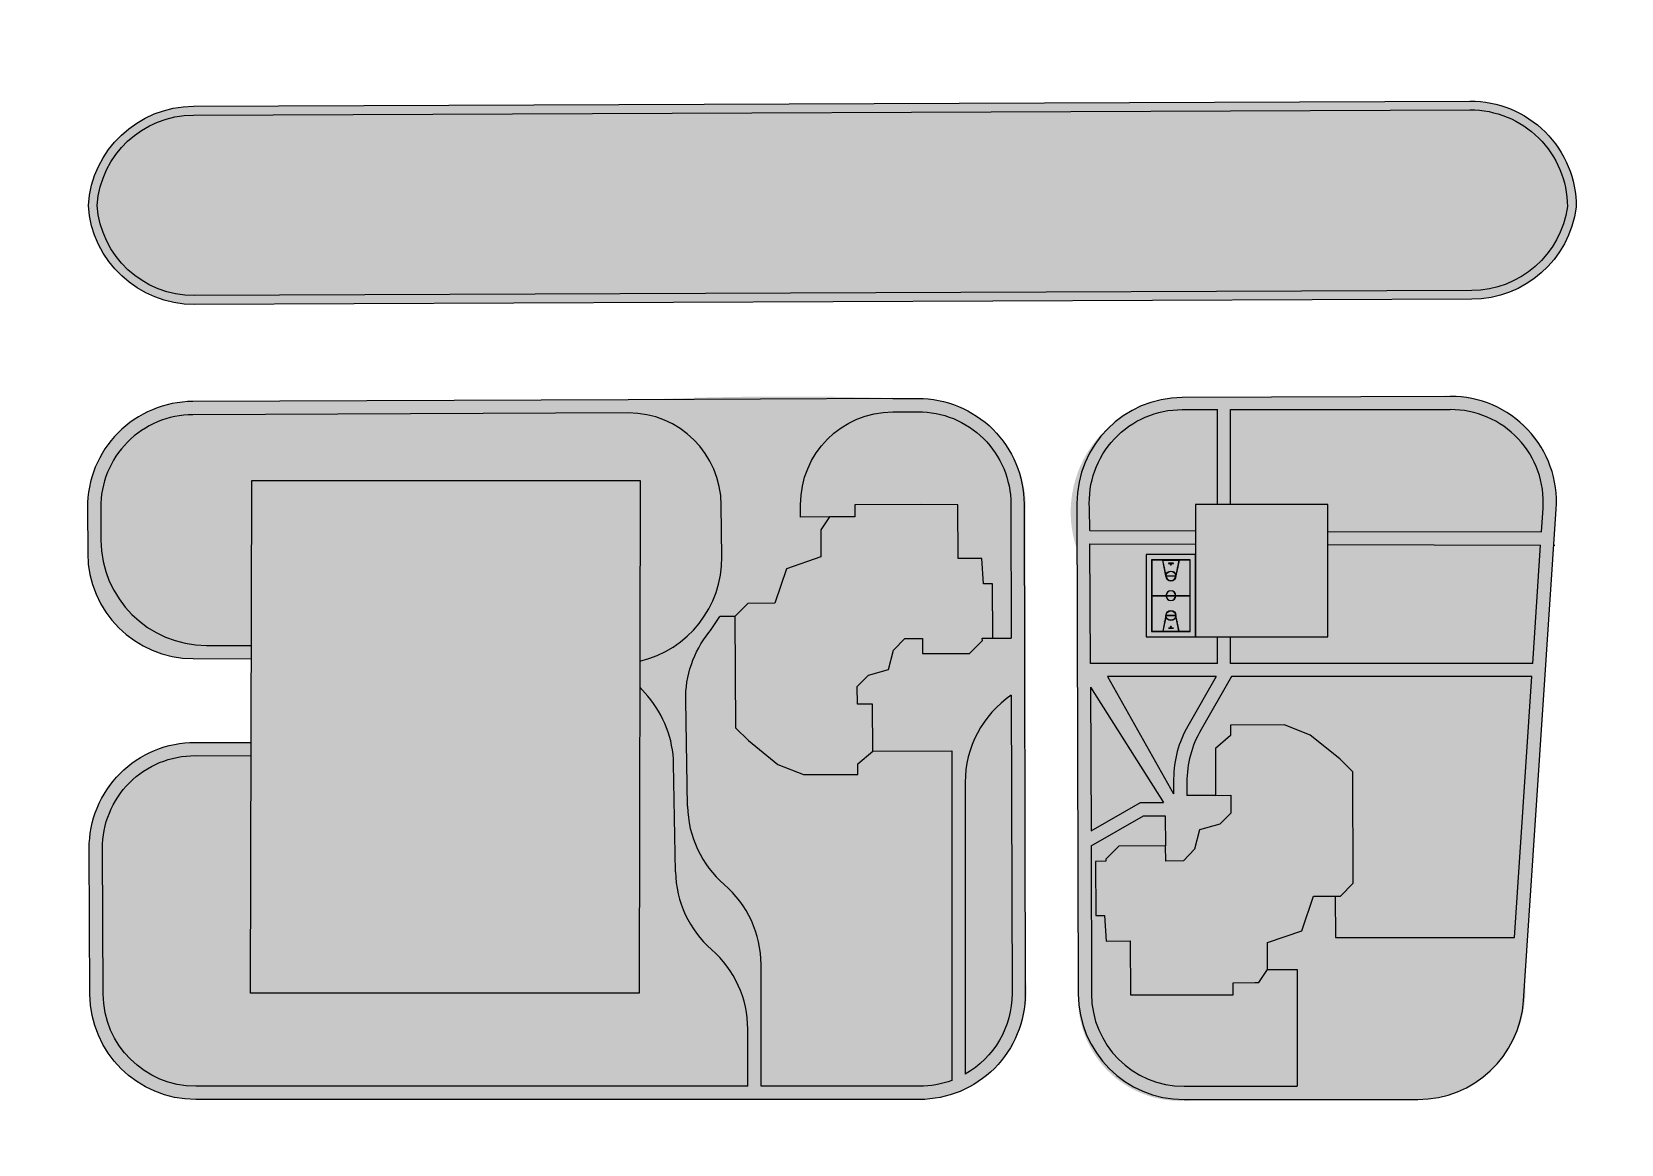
# Model space of a CAD drawing. Header units: inches. Extents: x -634 to 3638, y -6930911 to 5552.
# Drawn here: x 2790.9 to 2971.1, y 2344.9 to 2471.1 of the extents above; entities that cross this region are included whole.
import ezdxf

# ---------------------------------------------------------------- set-up
doc = ezdxf.new("R2010")
doc.units = ezdxf.units.IN
doc.header["$MEASUREMENT"] = 0
doc.layers.add('ELEV', color=134, linetype='Continuous', lineweight=18)
doc.layers.add('SPORT', color=7, linetype='Continuous')
doc.layers.add('зеленая зона', color=100, linetype='Continuous')
for name, color, linetype, true_color in [('дет.площадки', 7, 'Continuous', 0xf5eb38), ('дорога', 7, 'Continuous', 0x737373), ('жил.зона', 7, 'Continuous', 0xee6868), ('парковка', 7, 'Continuous', 0x000000)]:
    doc.layers.add(name, color=color, linetype=linetype, true_color=true_color)

# ---------------------------------------------------------------- blocks, each defined once
blk = doc.blocks.new('A$C6FDB6B95')
at = {"layer": 'SPORT'}
for p, q in [((-2148, 1133), (1300, 1133)), ((-2148, -936), (-2148, 1133)), ((-1918, 904), (1070, 904)), ((-1918, -706), (-1918, 904)), ((-427, -706), (-427, 904)), ((-421, -706), (-421, 904)), ((1070, 904), (1070, -706)), ((1300, 1133), (1300, -936)), ((-1920, 438), (-1256, 300)), ((-1918, -246), (-1918, 444)), ((-1918, -246), (-1918, 444)), ((-1918, 444), (-1255, 306)), ((-1721, 403), (-1720, 408)), ((-1716, 402), (-1721, 403)), ((-1720, 408), (-1715, 407)), ((-1715, 407), (-1716, 402)), ((-1620, 382), (-1619, 387)), ((-1615, 381), (-1620, 382)), ((-1619, 387), (-1613, 386)), ((-1613, 386), (-1615, 381)), ((-1519, 361), (-1518, 366)), ((-1513, 360), (-1519, 361)), ((-1518, 366), (-1512, 365)), ((-1512, 365), (-1513, 360)), ((-1277, 305), (-1276, 299)), ((-1258, -102), (-1258, 300)), ((-1252, 300), (-1252, -102)), ((-427, -418), (-427, 616)), ((-421, -418), (-421, 616)), ((1070, 444), (406, 306)), ((1071, 438), (407, 300)), ((409, -102), (409, 300)), ((429, 305), (428, 299)), ((1070, -246), (1070, 444)), ((1070, -246), (1070, 444)), ((-1256, -102), (-1920, -240)), ((-1255, -108), (-1918, -246)), ((-1277, -107), (-1276, -101)), ((406, -108), (1070, -246)), ((407, -102), (1071, -240)), ((429, -107), (428, -101)), ((1300, -936), (-2148, -936)), ((1070, -706), (-1918, -706))]:
    blk.add_line(p, q, dxfattribs=at)
for points in [[(1300, -936), (-2148, -936), (-2148, 1133), (1300, 1133)], [(1076, -711), (-1924, -711), (-1924, 909), (1076, 909)], [(-1781, 202), (-1784, 202), (-1784, -4), (-1781, -4)], [(671, 361), (669, 366), (664, 365), (665, 360)], [(772, 382), (771, 387), (765, 386), (766, 381)], [(873, 403), (872, 408), (866, 407), (868, 402)], [(932, 202), (936, 202), (936, -4), (932, -4)], [(-1721, -205), (-1720, -211), (-1715, -209), (-1716, -204)], [(-1620, -184), (-1619, -190), (-1613, -188), (-1615, -183)], [(-1519, -163), (-1518, -168), (-1512, -167), (-1513, -162)], [(671, -163), (669, -168), (664, -167), (665, -162)], [(772, -184), (771, -190), (765, -188), (766, -183)], [(873, -205), (872, -211), (866, -209), (868, -204)]]:
    blk.add_lwpolyline(points, close=True, dxfattribs=at)
blk.add_lwpolyline([(403, -102, -0.985815), (403, 300)], format="xyb", close=True, dxfattribs=at)
for centre, radius in [((-1741, 99), 25.9), ((-424, 99), 207), ((-424, 99), 201), ((892, 99), 25.9)]:
    blk.add_circle(centre, radius, dxfattribs=at)
for centre, radius, start, end in [((-1255, 99), 207, 96.21469, 263.78531), ((-1255, 99), 201, 96.21469, 263.78531), ((-1255, 99), 207, 270, 90), ((-1255, 99), 201, 270.81854, 89.18146), ((406, 99), 207, 90, 270), ((406, 99), 201, 276.21469, 83.78531), ((406, 99), 207, 276.21469, 83.78531)]:
    blk.add_arc(centre, radius, start, end, dxfattribs=at)

msp = doc.modelspace()

# ---------------------------------------------------------------- hatches: boundary and pattern name
at = {"layer": 'ELEV', "linetype": 'Continuous'}
h = msp.add_hatch(dxfattribs=at)
h.set_pattern_fill('ANSI31', color=256, scale=0.01044, style=0)
h.set_pattern_definition([(45, (1262.311104, 3366.587935), (-0.02343928418428, 0.02343928418428), [])])
edge = h.paths.add_edge_path()
edge.add_ellipse((1445.78234, 3471.96182), major_axis=(0, 6932302.83262), ratio=0.00000001506, start_angle=89.999976115149, end_angle=270.000023884851)
edge.add_line((1445.67794, 3474.85168), (1445.67794, 3528.48347))
edge.add_line((1445.67794, 3528.48347), (1445.88675, 3528.48347))
edge.add_line((1445.88675, 3528.48347), (1445.88675, 3474.85168))
at = {"layer": 'дорога', "true_color": 0x939598}
h = msp.add_hatch(color=252, dxfattribs=at)
h.dxf.hatch_style = 1
edge = h.paths.add_edge_path()
edge.add_line((2953.98649, 2463.24772), (2809.22416, 2462.65813))
edge.add_arc((2809.27304, 2450.65823), 12, 90.2333558, 176.3800038)
edge.add_arc((2809.27304, 2452.17356), 12, 183.6199962, 270.2333558)
edge.add_line((2809.32191, 2440.17366), (2954.18522, 2440.76366))
edge.add_arc((2954.13635, 2452.76356), 12, 270.2333558, 352.5592684)
edge.add_arc((2954.03536, 2451.24782), 12, 359.8173056, 450.2333558)
at = {"layer": 'дорога', "true_color": 0x58ba48}
h = msp.add_hatch(color=85, dxfattribs=at)
h.dxf.hatch_style = 1
h.paths.add_polyline_path([(2953.99056, 2462.24773), (2809.22824, 2461.65813, 0.392988667), (2798.29916, 2451.41589, 0.39534147), (2809.31784, 2441.17365), (2954.18115, 2441.76366, 0.373862289), (2965.03532, 2451.27618, 0.414651393)])
at = {"layer": 'дорога', "true_color": 0x939598}
h = msp.add_hatch(color=252, dxfattribs=at)
h.dxf.hatch_style = 1
h.paths.add_polyline_path([(2798.71236, 2413.4439), (2798.69345, 2417.11892, -0.414527709), (2809.15054, 2427.67286), (2858.53456, 2427.87399, -0.414193908), (2869.07723, 2417.41755), (2869.13765, 2411.54295, -0.352087831), (2859.83831, 2399.72724), (2859.832, 2396.78363), (2860.74284, 2395.7317, -0.175776401), (2863.66915, 2388.08834), (2863.88534, 2375.83653, 0.211723753), (2867.98364, 2367.01536, -0.216336583), (2872.08382, 2357.98249), (2872.08382, 2351.50731), (2809.47715, 2351.50731, -0.412707349), (2798.97729, 2361.95329), (2798.89239, 2378.45437, -0.416350416), (2809.41477, 2389.00837), (2815.75568, 2388.99477), (2815.75889, 2390.49477), (2809.41799, 2390.50837, 0.416350416), (2797.39241, 2378.44665), (2797.47731, 2361.94557, 0.412707349), (2809.47715, 2350.00731), (2891.55639, 2350.00731, 0.41494284), (2903.55635, 2362.03718), (2903.41819, 2417.5377, 0.414677452), (2891.36936, 2429.50773), (2888.52001, 2429.49613), (2858.52845, 2429.37398), (2809.14443, 2429.17284, 0.414527709), (2797.19347, 2417.1112), (2797.22004, 2411.9471, 0.412079933), (2809.19414, 2400.00887), (2815.77927, 2399.99474), (2815.78249, 2401.49474), (2810.68646, 2401.50567, -0.412079933)])
h.paths.add_polyline_path([(2867.67495, 2402.97983, 0.040712871), (2868.90329, 2404.79878), (2870.62949, 2404.79878), (2872.08508, 2406.27099), (2875.14627, 2406.28612), (2876.46496, 2410.19694), (2880.36126, 2411.55191), (2880.35055, 2414.61638), (2881.34589, 2416.08417), (2878.07396, 2416.05052), (2878.06895, 2417.45887, -0.414062663), (2888.52612, 2427.99614), (2891.37546, 2428.00775, -0.414677452), (2901.9182, 2417.53397), (2901.95603, 2402.3352), (2899.85992, 2402.3352), (2898.68398, 2402.32961), (2898.68524, 2402.07376), (2897.22964, 2400.60385), (2891.90821, 2400.57756), (2891.89972, 2402.29609), (2889.88547, 2402.28613), (2888.62658, 2400.95653), (2888.04968, 2398.75959), (2885.76351, 2398.12926), (2884.50516, 2396.85937), (2884.51891, 2394.84198), (2886.23759, 2394.85047), (2886.26389, 2389.52919), (2895.23816, 2389.54278), (2895.23816, 2352.17397, -0.08980534), (2891.55639, 2351.50731), (2873.58382, 2351.50731), (2873.58382, 2365.30306, 0.218228211), (2869.41817, 2374.39277, -0.213611797), (2865.25439, 2383.27078), (2865.04274, 2395.26616, -0.175000479)], flags=16)
h.paths.add_polyline_path([(2901.97211, 2395.87539), (2902.05635, 2362.03345, -0.270623949), (2896.73816, 2352.875), (2896.73816, 2385.96476, -0.247837964)], flags=16)
at = {"layer": 'дорога', "true_color": 0xcd6928, "transparency": 33554610}
h = msp.add_hatch(color=32, dxfattribs=at)
h.dxf.hatch_style = 1
edge = h.paths.add_edge_path()
edge.add_arc((2891.39691, 2362.31153), 12.31316, 272.1834094, 369.2267853)
edge.add_line((2903.55075, 2364.28585), (2903.61112, 2416.70206))
edge.add_arc((2891.27472, 2417.16508), 12.34508, 357.8504994, 448.7265398)
edge.add_line((2891.54908, 2429.50712), (2889.94468, 2429.50193))
edge.add_arc((2876.66162, 2052.1136), 377.62202, 87.9841735, 92.482538)
edge.add_line((2860.30496, 2429.38121), (2859.78329, 2374.07383))
edge.add_arc((3546.96895, 2366.58464), 687.22646, 179.37559514, 181.38222752)
edge.add_line((2859.94245, 2350.00731), (2891.86602, 2350.00731))
h = msp.add_hatch(color=32, dxfattribs=at)
h.dxf.hatch_style = 1
edge = h.paths.add_edge_path()
edge.add_arc((2947.96634, 2362.3218), 12.30818, 265.2073631, 365.5578)
edge.add_line((2960.21666, 2363.51385), (2963.73292, 2416.29041))
edge.add_arc((2951.83585, 2417.84078), 11.99766, 352.5753255, 457.0519526)
edge.add_line((2950.36291, 2429.74767), (2922.93878, 2429.5633))
edge.add_arc((2921.69456, 2416.63359), 12.98943, 84.5033984, 199.2458129)
edge.add_line((2909.43107, 2412.35199), (2909.55649, 2361.97743))
edge.add_arc((2921.11351, 2361.4181), 11.57055, 177.2291992, 277.9216105)
edge.add_line((2922.70814, 2349.95797), (2946.938, 2350.05665))
at = {"layer": 'дорога', "true_color": 0x939598}
h = msp.add_hatch(color=252, dxfattribs=at)
h.dxf.hatch_style = 1
h.paths.add_polyline_path([(2960.06314, 2361.20958), (2963.77727, 2416.95604, 0.435187964), (2951.74922, 2429.75365), (2921.36625, 2429.62266, 0.413680182), (2909.41802, 2417.5929), (2909.55649, 2361.97743, 0.413484515), (2921.55645, 2350.00731), (2948.08969, 2350.00731, 0.394859818)])
h.paths.add_polyline_path([(2938.73178, 2368.38501), (2938.70861, 2373.07387), (2936.23112, 2373.06162), (2934.91242, 2369.1508), (2931.01612, 2367.79583), (2931.02683, 2364.73136), (2934.40715, 2364.73136), (2934.40715, 2351.50731), (2921.55645, 2351.50731, -0.413484515), (2911.05649, 2361.98117), (2911.0147, 2378.76304), (2916.94763, 2382.18842), (2919.41567, 2382.18842), (2919.46917, 2378.77018), (2919.47766, 2377.05165), (2921.49191, 2377.06161), (2922.7508, 2378.39121), (2923.32771, 2380.58815), (2925.61387, 2381.21848), (2926.87222, 2382.48837), (2926.85847, 2384.50576), (2925.13979, 2384.49727), (2921.8801, 2384.49727), (2921.8801, 2385.96291, -0.131652498), (2923.48779, 2391.96291), (2926.95296, 2397.96476), (2961.00864, 2397.96476), (2959.03847, 2368.39381)], flags=16)
h.paths.add_polyline_path([(2926.84164, 2399.46476), (2926.84164, 2402.48927), (2925.34164, 2402.48927), (2925.34164, 2399.46476), (2910.96316, 2399.46476), (2910.86869, 2413.02401), (2922.86179, 2412.98849), (2922.86179, 2414.4885), (2910.85824, 2414.52405), (2910.8406, 2417.05576, -0.432626528), (2921.27461, 2428.25369), (2925.34164, 2428.25369), (2925.34164, 2417.48927), (2926.84164, 2417.48927), (2926.84164, 2428.25369), (2951.76105, 2428.25369, -0.435046223), (2962.28058, 2417.05576), (2962.1018, 2414.37228), (2937.86179, 2414.44407), (2937.86179, 2412.94407), (2962.00188, 2412.87257), (2961.10858, 2399.46476)], flags=16)
h.paths.add_polyline_path([(2920.3801, 2384.67941), (2912.88716, 2397.96476), (2925.22091, 2397.96476), (2921.98779, 2392.36484, 0.131652498), (2920.3801, 2386.36484)], flags=16)
h.paths.add_polyline_path([(2919.23406, 2383.68842), (2916.62032, 2383.68842), (2911.01041, 2380.48756), (2910.96986, 2396.7738)], flags=16)
h.paths.add_polyline_path([(2922.86179, 2402.48927), (2917.27559, 2402.48927), (2917.27559, 2411.79962), (2922.86179, 2411.79962)], flags=0)
h.paths.add_polyline_path([(2922.25662, 2403.09445), (2917.88076, 2403.09445), (2917.88076, 2411.19445), (2922.25662, 2411.19445)], flags=0)
h.paths.add_polyline_path([(2920.98388, 2403.10996), (2920.98453, 2403.10681), (2920.99972, 2403.10996)], flags=0)
h.paths.add_polyline_path([(2922.2411, 2407.13669), (2920.62726, 2407.13669, -0.986206236), (2919.51012, 2407.13669), (2918.67195, 2407.13669), (2917.89628, 2407.13669), (2917.89628, 2407.1522), (2917.89628, 2411.17893), (2920.98388, 2411.17893), (2920.98453, 2411.18209), (2920.99972, 2411.17893), (2922.2411, 2411.17893)], flags=0)
h.paths.add_polyline_path([(2920.62403, 2404.84173), (2920.6086, 2404.84341, -0.897017361), (2919.52878, 2404.84341), (2919.51335, 2404.84173, 0.897017361)], flags=0)
h.paths.add_polyline_path([(2919.13766, 2403.10996), (2919.24815, 2403.64171), (2919.23296, 2403.64487), (2919.23611, 2403.66006), (2919.29293, 2403.91768), (2919.28978, 2403.91833), (2919.29294, 2403.93353), (2919.35064, 2404.19096), (2919.34661, 2404.1918), (2919.34976, 2404.207), (2919.51007, 2404.9022, -1.006968894), (2920.62726, 2404.89445), (2919.52431, 2404.89445), (2919.1535, 2403.10996)], flags=0)
h.paths.add_polyline_path([(2920.90442, 2403.64487), (2920.88923, 2403.64171), (2920.88607, 2403.6569), (2920.90127, 2403.66006)], flags=0)
h.paths.add_polyline_path([(2920.348, 2403.47307), (2919.78938, 2403.47307), (2919.78938, 2403.48238), (2920.06869, 2403.51962, -0.414213562), (2919.99886, 2403.58945, -1), (2920.13852, 2403.58945, -0.414213562), (2920.06869, 2403.51962), (2920.29214, 2403.48238), (2920.348, 2403.48238)], flags=0)
h.paths.add_polyline_path([(2920.8476, 2403.91833), (2920.83241, 2403.91518), (2920.82925, 2403.93037), (2920.84444, 2403.93353)], flags=0)
h.paths.add_polyline_path([(2920.79077, 2404.1918), (2920.77558, 2404.18865), (2920.77242, 2404.20384), (2920.78762, 2404.207)], flags=0)
h.paths.add_polyline_path([(2920.61174, 2404.90996), (2919.52564, 2404.90996, -0.985814884)], flags=0)
h.paths.add_polyline_path([(2919.52564, 2407.15221), (2920.61174, 2407.15221, 0.985811187)], flags=0)
h.paths.add_polyline_path([(2920.62726, 2409.37893), (2920.61174, 2409.37893, -0.99433131), (2919.52559, 2409.38827), (2919.51335, 2409.44716, 1.048443141)], flags=0)
h.paths.add_polyline_path([(2919.50846, 2409.39445), (2919.51007, 2409.38669, -0.993079335), (2920.62726, 2409.39445)], flags=0)
h.paths.add_polyline_path([(2920.78762, 2410.0819), (2920.77242, 2410.08505), (2920.77558, 2410.10025), (2920.79077, 2410.09709)], flags=0)
h.paths.add_polyline_path([(2920.84444, 2410.35537), (2920.82925, 2410.35852), (2920.83241, 2410.37371), (2920.8476, 2410.37056)], flags=0)
h.paths.add_polyline_path([(2920.90127, 2410.62883), (2920.88607, 2410.63199), (2920.88923, 2410.64718), (2920.90442, 2410.64403)], flags=0)
h.paths.add_polyline_path([(2919.36495, 2410.08505), (2919.34976, 2410.0819), (2919.34661, 2410.09709), (2919.3618, 2410.10025)], flags=0)
h.paths.add_polyline_path([(2919.99886, 2410.69945, -0.414213562), (2920.06869, 2410.76927), (2919.84524, 2410.80651), (2919.78938, 2410.80651), (2919.78938, 2410.81583), (2920.348, 2410.81583), (2920.348, 2410.80651), (2920.06869, 2410.76927, -0.414213562), (2920.13852, 2410.69945, -1)], flags=0)
h.paths.add_polyline_path([(2919.30813, 2410.35852), (2919.29294, 2410.35537), (2919.28978, 2410.37056), (2919.30497, 2410.37371)], flags=0)
h.paths.add_polyline_path([(2919.25131, 2410.63199), (2919.23611, 2410.62883), (2919.23296, 2410.64403), (2919.24815, 2410.64718)], flags=0)
at = {"layer": 'дорога', "true_color": 0x58ba48}
h = msp.add_hatch(color=85, dxfattribs=at)
h.dxf.hatch_style = 1
h.paths.add_polyline_path([(2925.34164, 2428.25369), (2921.36014, 2428.25369, 0.435046223), (2910.8406, 2417.05576), (2910.85824, 2414.52405), (2922.86179, 2414.4885), (2922.86179, 2417.48927), (2925.34164, 2417.48927)])
h = msp.add_hatch(color=85, dxfattribs=at)
h.dxf.hatch_style = 1
h.paths.add_polyline_path([(2951.76105, 2428.25369), (2926.84164, 2428.25369), (2926.84164, 2417.48927), (2937.86179, 2417.48927), (2937.86179, 2414.44407), (2962.1018, 2414.37228), (2962.28058, 2417.05576, 0.435046223)])
h = msp.add_hatch(color=85, dxfattribs=at)
h.dxf.hatch_style = 1
h.paths.add_polyline_path([(2858.53456, 2427.87399), (2809.15054, 2427.67286, 0.414527709), (2798.69345, 2417.11892), (2798.71236, 2413.4439, 0.412079933), (2810.68646, 2401.50567), (2815.78249, 2401.49474), (2815.82259, 2420.19424), (2859.88221, 2420.19424), (2859.83831, 2399.72724, 0.352087831), (2869.13765, 2411.54295), (2869.07723, 2417.41755, 0.414193908)])
h = msp.add_hatch(color=85, dxfattribs=at)
h.dxf.hatch_style = 1
h.paths.add_polyline_path([(2891.37546, 2428.00775), (2888.52612, 2427.99614, 0.414062663), (2878.06895, 2417.45887), (2878.07396, 2416.05052), (2881.34589, 2416.08417), (2881.80615, 2416.08644), (2884.23296, 2416.09843), (2884.22773, 2417.45434), (2891.825, 2417.4888), (2895.89665, 2417.45434), (2895.92597, 2411.36228), (2898.6397, 2411.37016), (2898.83232, 2408.47639), (2899.82955, 2408.48084), (2899.85992, 2402.3352), (2901.95603, 2402.3352), (2901.9182, 2417.53397, 0.414677452)])
at = {"layer": 'дорога', "true_color": 0x636466}
h = msp.add_hatch(color=251, dxfattribs=at)
h.dxf.hatch_style = 1
h.paths.add_polyline_path([(2859.88221, 2420.19424), (2815.82259, 2420.19424), (2815.69795, 2362.08283), (2859.75757, 2362.08283)], flags=17)
at = {"layer": 'дорога', "true_color": 0xcd6928}
h = msp.add_hatch(color=32, dxfattribs=at)
h.dxf.hatch_style = 1
h.paths.add_polyline_path([(2899.82955, 2408.48084), (2898.83232, 2408.47639), (2898.6397, 2411.37016), (2895.92597, 2411.36228), (2895.89665, 2417.45434), (2891.825, 2417.4888), (2884.22773, 2417.45434), (2884.23296, 2416.09843), (2881.80615, 2416.08644), (2881.34589, 2416.08417), (2880.35055, 2414.61638), (2880.36126, 2411.55191), (2876.46496, 2410.19694), (2875.14627, 2406.28612), (2872.08508, 2406.27099), (2870.62949, 2404.79878), (2870.69191, 2392.16586), (2872.16197, 2390.71026), (2875.50674, 2388.01216), (2878.40719, 2386.85139), (2884.55825, 2386.88178), (2884.55244, 2388.05772), (2886.26389, 2389.52919), (2886.23759, 2394.85047), (2884.51891, 2394.84198), (2884.50516, 2396.85937), (2885.76351, 2398.12926), (2888.04968, 2398.75959), (2888.62658, 2400.95653), (2889.88547, 2402.28613), (2891.89972, 2402.29609), (2891.90821, 2400.57756), (2897.22964, 2400.60385), (2898.68524, 2402.07376), (2898.68398, 2402.32961), (2899.85992, 2402.3352)])
at = {"layer": 'дорога', "true_color": 0xf4ee51}
h = msp.add_hatch(color=41, dxfattribs=at)
h.dxf.hatch_style = 1
h.paths.add_polyline_path([(2937.86179, 2417.48927), (2922.86179, 2417.48927), (2922.86179, 2402.48927), (2937.86179, 2402.48927)])
at = {"layer": 'дорога', "true_color": 0x58ba48}
h = msp.add_hatch(color=85, dxfattribs=at)
h.dxf.hatch_style = 1
h.paths.add_polyline_path([(2917.27559, 2411.79962), (2922.86179, 2411.79962), (2922.86179, 2412.98849), (2910.86869, 2413.02401), (2910.96316, 2399.46476), (2925.34164, 2399.46476), (2925.34164, 2402.48927), (2922.86179, 2402.48927), (2917.27559, 2402.48927)])
h = msp.add_hatch(color=85, dxfattribs=at)
h.dxf.hatch_style = 1
h.paths.add_polyline_path([(2962.00188, 2412.87257), (2937.86179, 2412.94407), (2937.86179, 2402.48927), (2926.84164, 2402.48927), (2926.84164, 2399.46476), (2961.10858, 2399.46476)])
h = msp.add_hatch(color=85, dxfattribs=at)
h.dxf.hatch_style = 1
h.paths.add_polyline_path([(2895.23816, 2389.54278), (2886.26389, 2389.52919), (2884.55244, 2388.05772), (2884.55825, 2386.88178), (2878.40719, 2386.85139), (2875.50674, 2388.01216), (2872.16197, 2390.71026), (2870.69191, 2392.16586), (2870.62949, 2404.79878), (2868.90329, 2404.79878, -0.040712871), (2867.67495, 2402.97983, 0.175000479), (2865.04274, 2395.26616), (2865.25439, 2383.27078, 0.213611797), (2869.41817, 2374.39277, -0.218228211), (2873.58382, 2365.30306), (2873.58382, 2351.50731), (2891.55639, 2351.50731, 0.08980534), (2895.23816, 2352.17397)])
h = msp.add_hatch(color=85, dxfattribs=at)
h.dxf.hatch_style = 1
h.paths.add_polyline_path([(2925.22091, 2397.96476), (2912.88716, 2397.96476), (2920.3801, 2384.67941), (2920.3801, 2386.36484, -0.131652498), (2921.98779, 2392.36484)])
h = msp.add_hatch(color=85, dxfattribs=at)
h.dxf.hatch_style = 1
h.paths.add_polyline_path([(2961.00864, 2397.96476), (2926.95296, 2397.96476), (2923.48779, 2391.96291, 0.131652498), (2921.8801, 2385.96291), (2921.8801, 2384.49727), (2925.13979, 2384.49727), (2925.11349, 2389.81855), (2926.82494, 2391.29002), (2926.81913, 2392.46596), (2932.9702, 2392.49635), (2935.87064, 2391.33558), (2939.21541, 2388.63748), (2940.68547, 2387.18188), (2940.74789, 2374.54896), (2939.2923, 2373.07675), (2938.70861, 2373.07387), (2938.73178, 2368.38501), (2959.03847, 2368.39381)])
h = msp.add_hatch(color=85, dxfattribs=at)
h.dxf.hatch_style = 1
h.paths.add_polyline_path([(2872.08382, 2357.98249, 0.216336583), (2867.98364, 2367.01536, -0.211723753), (2863.88534, 2375.83653), (2863.66915, 2388.08834, 0.175776401), (2860.74284, 2395.7317), (2859.832, 2396.78363), (2859.75757, 2362.08283), (2815.69795, 2362.08283), (2815.75568, 2388.99477), (2809.41477, 2389.00837, 0.416350416), (2798.89239, 2378.45437), (2798.97729, 2361.95329, 0.412707349), (2809.47715, 2351.50731), (2872.08382, 2351.50731)])
h = msp.add_hatch(color=85, dxfattribs=at)
h.dxf.hatch_style = 1
h.paths.add_polyline_path([(2901.97211, 2395.87539, 0.247837964), (2896.73816, 2385.96476), (2896.73816, 2352.875, 0.270623949), (2902.05635, 2362.03345)])
h = msp.add_hatch(color=85, dxfattribs=at)
h.dxf.hatch_style = 1
h.paths.add_polyline_path([(2910.96986, 2396.7738), (2911.01041, 2380.48756), (2916.62032, 2383.68842), (2919.23406, 2383.68842)])
at = {"layer": 'дорога', "true_color": 0xcd6928}
h = msp.add_hatch(color=32, dxfattribs=at)
h.dxf.hatch_style = 1
h.paths.add_polyline_path([(2940.68547, 2387.18188), (2939.21541, 2388.63748), (2935.87064, 2391.33558), (2932.9702, 2392.49635), (2926.81913, 2392.46596), (2926.82494, 2391.29002), (2925.11349, 2389.81855), (2925.13979, 2384.49727), (2926.85847, 2384.50576), (2926.87222, 2382.48837), (2925.61387, 2381.21848), (2923.32771, 2380.58815), (2922.7508, 2378.39121), (2921.49191, 2377.06161), (2919.47766, 2377.05165), (2919.46917, 2378.77018), (2914.14774, 2378.74389), (2912.69214, 2377.27398), (2912.6934, 2377.01813), (2911.51746, 2377.01254), (2911.54783, 2370.8669), (2912.54506, 2370.87135), (2912.73768, 2367.97758), (2915.45141, 2367.98546), (2915.48073, 2361.8934), (2919.55238, 2361.85894), (2927.14965, 2361.8934), (2927.14442, 2363.24931), (2929.57123, 2363.2613), (2930.03149, 2363.26357), (2931.02683, 2364.73136), (2931.01612, 2367.79583), (2934.91242, 2369.1508), (2936.23112, 2373.06162), (2939.2923, 2373.07675), (2940.74789, 2374.54896)])
at = {"layer": 'дорога', "true_color": 0x58ba48}
h = msp.add_hatch(color=85, dxfattribs=at)
h.dxf.hatch_style = 1
h.paths.add_polyline_path([(2934.40715, 2364.73136), (2931.02683, 2364.73136), (2930.03149, 2363.26357), (2929.57123, 2363.2613), (2927.14442, 2363.24931), (2927.14965, 2361.8934), (2919.55238, 2361.85894), (2915.48073, 2361.8934), (2915.45141, 2367.98546), (2912.73768, 2367.97758), (2912.54506, 2370.87135), (2911.54783, 2370.8669), (2911.51746, 2377.01254), (2912.6934, 2377.01813), (2912.69214, 2377.27398), (2914.14774, 2378.74389), (2919.46917, 2378.77018), (2919.41567, 2382.18842), (2916.94763, 2382.18842), (2911.0147, 2378.76304), (2911.05649, 2361.98117, 0.413484515), (2921.55645, 2351.50731), (2934.40715, 2351.50731)])

# ---------------------------------------------------------------- linework, layer by layer
at = {"layer": 'дет.площадки'}
msp.add_lwpolyline([(2937.86179, 2417.48927), (2922.86179, 2417.48927), (2922.86179, 2402.48927), (2937.86179, 2402.48927)], close=True, dxfattribs=at)
at = {"layer": 'дорога'}
for p, q in [((2888.52001, 2429.49613), (2858.52845, 2429.37398)), ((2921.36014, 2428.25369), (2925.34164, 2428.25369)), ((2925.34164, 2417.48927), (2925.34164, 2428.25369)), ((2926.84164, 2428.25369), (2951.76105, 2428.25369)), ((2926.84164, 2417.48927), (2926.84164, 2428.25369)), ((2881.34589, 2416.08417), (2878.07396, 2416.05052)), ((2910.85824, 2414.52405), (2922.86179, 2414.4885)), ((2937.86179, 2414.44407), (2962.1018, 2414.37228)), ((2910.8538, 2413.02406), (2922.86179, 2412.98849)), ((2937.86179, 2412.94407), (2962.00188, 2412.87257)), ((2963.50491, 2412.86812), (2963.60038, 2412.86783)), ((2870.62949, 2404.79878), (2868.90329, 2404.79878)), ((2899.85992, 2402.3352), (2901.95603, 2402.3352)), ((2925.34164, 2399.46476), (2925.34164, 2402.48927)), ((2926.84164, 2399.46476), (2926.84164, 2402.48927)), ((2925.34164, 2399.46476), (2910.96316, 2399.46476)), ((2961.10858, 2399.46476), (2926.84164, 2399.46476)), ((2925.22091, 2397.96476), (2912.88716, 2397.96476)), ((2912.88716, 2397.96476), (2920.3801, 2384.67941)), ((2925.22091, 2397.96476), (2921.98779, 2392.36484)), ((2926.95296, 2397.96476), (2923.48779, 2391.96291)), ((2961.00864, 2397.96476), (2926.95296, 2397.96476)), ((2860.74284, 2395.7317), (2859.832, 2396.78363)), ((2910.96986, 2396.7738), (2919.23406, 2383.68842)), ((2886.26389, 2389.52919), (2895.23816, 2389.54278)), ((2895.23816, 2389.54278), (2895.23816, 2352.17397)), ((2863.88534, 2375.83653), (2863.66915, 2388.08834)), ((2896.73816, 2385.96476), (2896.73816, 2352.875)), ((2920.3801, 2386.36484), (2920.3801, 2384.67941)), ((2921.8801, 2385.96291), (2921.8801, 2384.49727)), ((2911.01041, 2380.48756), (2916.62032, 2383.68842)), ((2916.62032, 2383.68842), (2919.23406, 2383.68842)), ((2925.13979, 2384.49727), (2921.8801, 2384.49727)), ((2911.0147, 2378.76304), (2916.94763, 2382.18842)), ((2916.94763, 2382.18842), (2919.41567, 2382.18842)), ((2919.41567, 2382.18842), (2919.46917, 2378.77018)), ((2938.7086, 2373.07675), (2938.73178, 2368.38501)), ((2938.73178, 2368.38501), (2959.03847, 2368.39381)), ((2873.58382, 2351.50731), (2873.58382, 2365.30306)), ((2931.02683, 2364.73136), (2934.40715, 2364.73136)), ((2934.40715, 2364.73136), (2934.40715, 2351.50731)), ((2872.08382, 2351.50731), (2872.08382, 2357.98249))]:
    msp.add_line(p, q, dxfattribs=at)
msp.add_lwpolyline([(2797.29698, 2451.41589, -0.394649821), (2809.22416, 2462.65813), (2953.98649, 2463.24772, -0.416341993), (2966.0353, 2451.20956), (2966.0353, 2451.20956), (2966.0353, 2451.20956, -0.375506395), (2954.18522, 2440.76366), (2809.32191, 2440.17366, -0.397005299)], format="xyb", close=True, dxfattribs=at)
for points in [[(2858.52845, 2429.37398), (2809.14443, 2429.17284, 0.414527709), (2797.19347, 2417.1112), (2797.22004, 2411.9471, 0.412079933), (2809.19414, 2400.00887), (2815.77927, 2399.99474)], [(2888.52001, 2429.49613), (2891.36936, 2429.50773, -0.414677452), (2903.41819, 2417.5377), (2903.55635, 2362.03718, -0.41494284), (2891.55639, 2350.00731), (2809.47715, 2350.00731, -0.412707349), (2797.47731, 2361.94557), (2797.39241, 2378.44665, -0.416350416), (2809.41799, 2390.50837), (2815.75889, 2390.49477)], [(2921.36625, 2429.62266, 0.413680182), (2909.41802, 2417.5929), (2909.55649, 2361.97743, 0.413484515), (2921.55645, 2350.00731), (2948.08969, 2350.00731, 0.394859818), (2960.06314, 2361.20958), (2963.77727, 2416.95604, 0.435046223), (2951.75494, 2429.75367), (2921.36625, 2429.62266)], [(2910.85824, 2414.52405), (2910.8406, 2417.05576, -0.435046223), (2921.36014, 2428.25369)], [(2962.1018, 2414.37228), (2962.28058, 2417.05576, 0.435046223), (2951.76105, 2428.25369)], [(2962.1018, 2414.37228), (2962.28058, 2417.05576, 0.435046223), (2951.76105, 2428.25369)], [(2859.83831, 2399.72724, 0.352087831), (2869.13765, 2411.54295), (2869.07723, 2417.41755, 0.414193908), (2858.53456, 2427.87399), (2809.15054, 2427.67286, 0.414527709), (2798.69345, 2417.11892), (2798.71236, 2413.4439, 0.412079933), (2810.68646, 2401.50567), (2815.78249, 2401.49474)], [(2878.07396, 2416.05052), (2878.06895, 2417.45887, -0.414062663), (2888.52612, 2427.99614), (2891.37546, 2428.00775, -0.414677452), (2901.9182, 2417.53397), (2901.95603, 2402.3352)], [(2865.25439, 2383.27078), (2865.04274, 2395.26616, -0.175000479), (2867.67495, 2402.97983, 0.040712871), (2868.90329, 2404.79878, 0.040712871)], [(2901.97211, 2395.87539), (2902.05635, 2362.03345, -0.270623949), (2896.73816, 2352.875, -0.270623949)], [(2872.08382, 2351.50731), (2809.47715, 2351.50731, -0.412707349), (2798.97729, 2361.95329), (2798.89239, 2378.45437, -0.416350416), (2809.41477, 2389.00837), (2815.75568, 2388.99477)], [(2911.0147, 2378.76304), (2911.05649, 2361.98117, 0.413484515), (2921.55645, 2351.50731), (2934.40715, 2351.50731)], [(2895.23816, 2352.17397, -0.08980534), (2891.55639, 2351.50731), (2873.58382, 2351.50731)]]:
    msp.add_lwpolyline(points, format="xyb", dxfattribs=at)
for points in [[(2878.0739, 2416.068), (2878.0739, 2416.06592)], [(2910.96316, 2399.46476), (2910.86869, 2413.02401)], [(2961.10858, 2399.46476), (2962.00188, 2412.87257)], [(2961.10858, 2399.46476), (2962.00188, 2412.87257)], [(2959.03847, 2368.39381), (2961.00864, 2397.96476)], [(2959.03847, 2368.39381), (2961.00864, 2397.96476)], [(2910.96986, 2396.7738), (2911.01041, 2380.48756)], [(2921.55645, 2351.50731), (2934.40715, 2351.50731)]]:
    msp.add_lwpolyline(points, dxfattribs=at)
for centre, start, end in [((2851.67102, 2387.87663), 1.0108742, 40.8884841), ((2908.73816, 2385.96476), 124.3216178, 180), ((2932.3801, 2386.36484), 150, 180), ((2933.8801, 2385.96291), 150, 180), ((2877.25253, 2383.48249), 181.0108742, 229.2422125), ((2875.88347, 2376.04823), 181.0108742, 228.8282282), ((2861.58382, 2365.30306), 0, 49.2422125), ((2860.08382, 2357.98249), 0, 48.8282282)]:
    msp.add_arc(centre, 12, start, end, dxfattribs=at)
at = {"layer": 'жил.зона', "ltscale": 100}
for points in [[(2875.14627, 2406.28612), (2872.08508, 2406.27099), (2870.62949, 2404.79878), (2870.69191, 2392.16586), (2872.16197, 2390.71026), (2875.50674, 2388.01216), (2878.40719, 2386.85139), (2884.55825, 2386.88178), (2884.55244, 2388.05772), (2886.26389, 2389.52919), (2886.23759, 2394.85047), (2884.51891, 2394.84198), (2884.50516, 2396.85937), (2885.76351, 2398.12926), (2888.04968, 2398.75959), (2888.62658, 2400.95653), (2889.88547, 2402.28613), (2891.89972, 2402.29609), (2891.90821, 2400.57756), (2897.22964, 2400.60385), (2898.68524, 2402.07376), (2898.68398, 2402.32961), (2899.85992, 2402.3352), (2899.82955, 2408.48084), (2898.83232, 2408.47639), (2898.6397, 2411.37016), (2895.92597, 2411.36228), (2895.89665, 2417.45434), (2891.825, 2417.4888), (2884.22773, 2417.45434), (2884.23296, 2416.09843), (2881.80615, 2416.08644), (2881.34589, 2416.08417), (2880.35055, 2414.61638), (2880.36126, 2411.55191), (2876.46496, 2410.19694), (2875.14627, 2406.28612)], [(2936.23112, 2373.06162), (2939.2923, 2373.07675), (2940.74789, 2374.54896), (2940.68547, 2387.18188), (2939.21541, 2388.63748), (2935.87064, 2391.33558), (2932.9702, 2392.49635), (2926.81913, 2392.46596), (2926.82494, 2391.29002), (2925.11349, 2389.81855), (2925.13979, 2384.49727), (2926.85847, 2384.50576), (2926.87222, 2382.48837), (2925.61387, 2381.21848), (2923.32771, 2380.58815), (2922.7508, 2378.39121), (2921.49191, 2377.06161), (2919.47766, 2377.05165), (2919.46917, 2378.77018), (2914.14774, 2378.74389), (2912.69214, 2377.27398), (2912.6934, 2377.01813), (2911.51746, 2377.01254), (2911.54783, 2370.8669), (2912.54506, 2370.87135), (2912.73768, 2367.97758), (2915.45141, 2367.98546), (2915.48073, 2361.8934), (2919.55238, 2361.85894), (2927.14965, 2361.8934), (2927.14442, 2363.24931), (2929.57123, 2363.2613), (2930.03149, 2363.26357), (2931.02683, 2364.73136), (2931.01612, 2367.79583), (2934.91242, 2369.1508), (2936.23112, 2373.06162)]]:
    msp.add_lwpolyline(points, dxfattribs=at)
at = {"layer": 'зеленая зона'}
msp.add_lwpolyline([(2798.29916, 2451.41589, -0.392988667), (2809.22824, 2461.65813), (2953.99056, 2462.24773, -0.414651393), (2965.03532, 2451.27618, -0.373862289), (2954.18115, 2441.76366), (2809.31784, 2441.17365, -0.39534147)], format="xyb", close=True, dxfattribs=at)
at = {"layer": 'парковка'}
msp.add_lwpolyline([(2815.82259, 2420.19424), (2859.88221, 2420.19424), (2859.75757, 2362.08283), (2815.69795, 2362.08283)], close=True, dxfattribs=at)

# ---------------------------------------------------------------- block references
at = {"layer": 'дет.площадки', "xscale": -0.002700000000004366, "yscale": 0.002700000000004366, "zscale": 0.002700000000004366, "rotation": 270}
msp.add_blockref('A$C6FDB6B95', (2919.80153, 2408.28973), dxfattribs=at)

doc.saveas('drawing.dxf')
